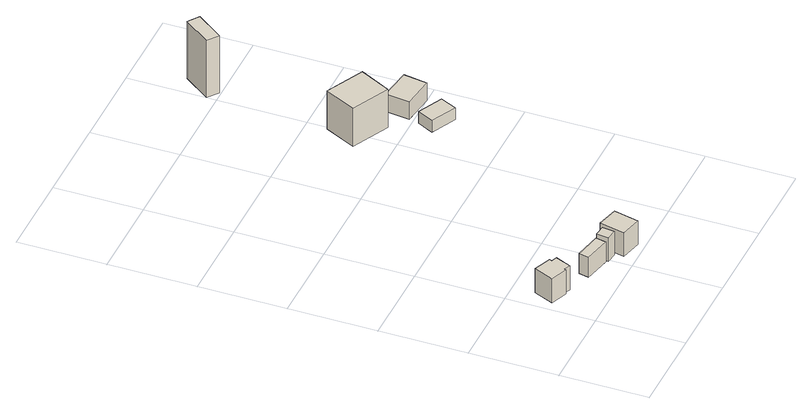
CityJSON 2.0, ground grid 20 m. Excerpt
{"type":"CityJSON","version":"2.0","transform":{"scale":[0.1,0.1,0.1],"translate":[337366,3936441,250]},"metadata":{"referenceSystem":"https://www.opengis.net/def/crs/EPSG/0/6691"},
"CityObjects":{
"building1":{"type":"Building","attributes":{"usage":"452","measuredHeight":6.7,"storeysAboveGround":1,"BuildingIDAttribute.prefecture":"14","BuildingIDAttribute.city":"14151","BuildingDetailAttribute.totalFloorArea":21.59,"BuildingDetailAttribute.buildingFootprintArea":21.59,"BuildingDetailAttribute.buildingStructureType":"610","BuildingDetailAttribute.buildingStructureOrgType":"2","BuildingDetailAttribute.orgUsage":"192","BuildingDetailAttribute.surveyYear":2015,"BuildingLandSlideRiskAttribute.description":"1","BuildingLandSlideRiskAttribute.areaType":"1"},"geometry":[{"type":"Solid","lod":"1","boundaries":[[[[0,1,2,3,4,5,6,7]],[[6,8,9,7]],[[5,10,8,6]],[[4,11,10,5]],[[3,12,11,4]],[[2,13,12,3]],[[1,14,13,2]],[[0,15,14,1]],[[7,9,15,0]],[[8,10,11,12,13,14,15,9]]]]}]},
"building2":{"type":"Building","attributes":{"usage":"452","measuredHeight":6.7,"storeysAboveGround":1,"BuildingIDAttribute.prefecture":"14","BuildingIDAttribute.city":"14151","BuildingDetailAttribute.totalFloorArea":12.7,"BuildingDetailAttribute.buildingFootprintArea":12.7,"BuildingDetailAttribute.buildingStructureType":"610","BuildingDetailAttribute.buildingStructureOrgType":"2","BuildingDetailAttribute.orgUsage":"192","BuildingDetailAttribute.surveyYear":2015,"BuildingLandSlideRiskAttribute.description":"1","BuildingLandSlideRiskAttribute.areaType":"1"},"geometry":[{"type":"Solid","lod":"1","boundaries":[[[[16,17,18,19]],[[18,20,21,19]],[[17,22,20,18]],[[16,23,22,17]],[[19,21,23,16]],[[20,22,23,21]]]]}]},
"building3":{"type":"Building","attributes":{"measuredHeight":9.9,"BuildingIDAttribute.prefecture":"14","BuildingIDAttribute.city":"14151","BuildingDetailAttribute.surveyYear":2015,"BuildingLandSlideRiskAttribute.description":"1","BuildingLandSlideRiskAttribute.areaType":"1"},"geometry":[{"type":"Solid","lod":"1","boundaries":[[[[24,25,26,27]],[[26,28,29,27]],[[25,30,28,26]],[[24,31,30,25]],[[27,29,31,24]],[[28,30,31,29]]]]}]},
"building4":{"type":"Building","attributes":{"measuredHeight":15.6,"BuildingIDAttribute.prefecture":"14","BuildingIDAttribute.city":"14151","BuildingDetailAttribute.surveyYear":2015,"BuildingLandSlideRiskAttribute.description":"1","BuildingLandSlideRiskAttribute.areaType":"1"},"geometry":[{"type":"Solid","lod":"1","boundaries":[[[[32,33,34,35]],[[34,36,37,35]],[[33,38,36,34]],[[32,39,38,33]],[[35,37,39,32]],[[36,38,39,37]]]]}]},
"building5":{"type":"Building","attributes":{"usage":"452","measuredHeight":10.3,"storeysAboveGround":1,"BuildingIDAttribute.prefecture":"14","BuildingIDAttribute.city":"14151","BuildingDetailAttribute.totalFloorArea":66.03,"BuildingDetailAttribute.buildingFootprintArea":66.03,"BuildingDetailAttribute.buildingStructureType":"610","BuildingDetailAttribute.buildingStructureOrgType":"2","BuildingDetailAttribute.orgUsage":"192","BuildingDetailAttribute.surveyYear":2015,"BuildingLandSlideRiskAttribute.description":"1","BuildingLandSlideRiskAttribute.areaType":"1"},"geometry":[{"type":"Solid","lod":"1","boundaries":[[[[40,41,42,43]],[[42,44,45,43]],[[41,46,44,42]],[[40,47,46,41]],[[43,45,47,40]],[[44,46,47,45]]]]}]},
"building6":{"type":"Building","attributes":{"BuildingIDAttribute.prefecture":"14","BuildingIDAttribute.city":"14151","BuildingDetailAttribute.surveyYear":2015,"BuildingLandSlideRiskAttribute.description":"1","BuildingLandSlideRiskAttribute.areaType":"1"},"geometry":[{"type":"Solid","lod":"1","boundaries":[[[[48,49,50,51]],[[50,52,53,51]],[[49,54,52,50]],[[48,55,54,49]],[[51,53,55,48]],[[52,54,55,53]]]]}]},
"building7":{"type":"Building","attributes":{"usage":"452","measuredHeight":5,"storeysAboveGround":1,"BuildingIDAttribute.prefecture":"14","BuildingIDAttribute.city":"14151","BuildingDetailAttribute.totalFloorArea":33.15,"BuildingDetailAttribute.buildingFootprintArea":33.15,"BuildingDetailAttribute.buildingStructureType":"610","BuildingDetailAttribute.buildingStructureOrgType":"2","BuildingDetailAttribute.orgUsage":"192","BuildingDetailAttribute.surveyYear":2015,"BuildingLandSlideRiskAttribute.description":"1","BuildingLandSlideRiskAttribute.areaType":"1"},"geometry":[{"type":"Solid","lod":"1","boundaries":[[[[56,57,58,59]],[[58,60,61,59]],[[57,62,60,58]],[[56,63,62,57]],[[59,61,63,56]],[[60,62,63,61]]]]}]},
"building8":{"type":"Building","attributes":{"measuredHeight":16.5,"BuildingIDAttribute.prefecture":"14","BuildingIDAttribute.city":"14151","BuildingDetailAttribute.surveyYear":2015,"BuildingLandSlideRiskAttribute.description":"1","BuildingLandSlideRiskAttribute.areaType":"1"},"geometry":[{"type":"Solid","lod":"1","boundaries":[[[[64,65,66,67]],[[66,68,69,67]],[[65,70,68,66]],[[64,71,70,65]],[[67,69,71,64]],[[68,70,71,69]]]]}]}
},
"vertices":[
[59,126,20],[57,120,20],[70,115,20],[55,79,20],[41,85,20],[39,81,20],[0,96,20],[19,142,20],[0,96,82],[19,142,82],[39,81,82],[41,85,82],[55,79,82],[70,115,82],[57,120,82],[59,126,82],
[160,64,33],[155,40,33],[93,53,33],[98,76,33],[93,53,84],[98,76,84],[155,40,84],[160,64,84],
[192,63,28],[189,35,28],[164,38,28],[167,66,28],[164,38,89],[167,66,89],[189,35,89],[192,63,89],
[254,61,27],[241,4,27],[192,15,27],[205,73,27],[192,15,88],[205,73,88],[241,4,88],[254,61,88],
[483,712,1],[447,640,1],[360,683,1],[396,755,1],[360,683,99],[396,755,99],[447,640,99],[483,712,99],
[509,547,28],[491,509,28],[433,538,28],[451,575,28],[433,538,58],[451,575,58],[491,509,58],[509,547,58],
[564,653,6],[556,598,6],[483,608,6],[490,663,6],[483,608,51],[490,663,51],[556,598,51],[564,653,51],
[422,1003,4],[397,1022,4],[443,1083,4],[468,1065,4],[443,1083,151],[468,1065,151],[397,1022,151],[422,1003,151]
]}
